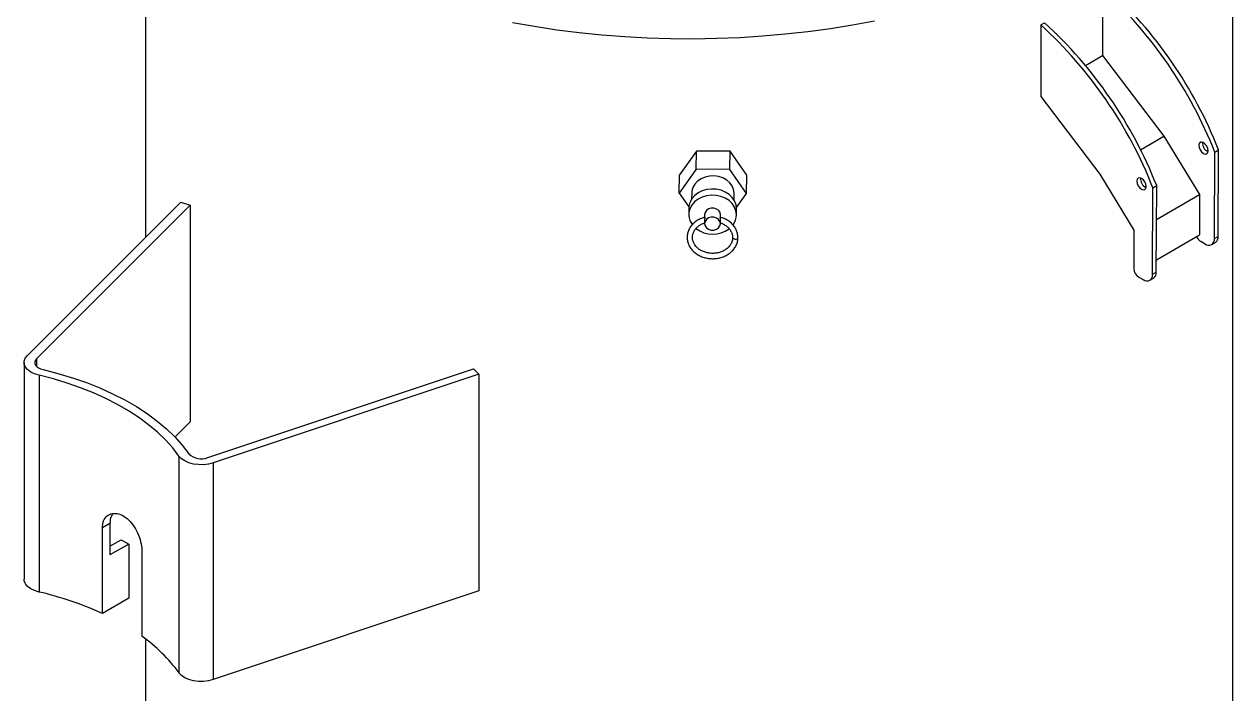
# Model space of a CAD drawing. Header units: millimetres. Extents: x 0 to 6631, y 0 to 4689.
# Drawn here: x 4312 to 4767.7, y 1778 to 2030.3 of the extents above; entities that cross this region are included whole.
import ezdxf

# ---------------------------------------------------------------- set-up
doc = ezdxf.new("R2010")
doc.units = ezdxf.units.MM
doc.header["$LTSCALE"] = 13
doc.layers.add('几何体', color=7, linetype='Continuous')

msp = doc.modelspace()

# ---------------------------------------------------------------- linework, layer by layer
at = {"layer": '几何体'}
for p, q in [((4357.67, 2045.64), (4357.67, 1949.95)), ((4718.59, 2043.53), (4718.59, 2018.56)), ((4767.67, 1694.31), (4767.67, 2045.34)), ((4695.26, 2030.06), (4696.67, 2030.87)), ((4695.26, 2030.06), (4695.26, 2003.15)), ((4712.11, 2014.81), (4718.59, 2018.56)), ((4718.59, 2018.56), (4741.68, 1988.13)), ((4695.26, 2003.15), (4717.48, 1973.86)), ((4732.85, 1983.03), (4741.68, 1988.13)), ((4741.68, 1988.13), (4755.15, 1966.15)), ((4565.4, 1982.54), (4559.05, 1973.59)), ((4565.3, 1975.67), (4565.4, 1982.54)), ((4578.1, 1982.48), (4565.4, 1982.54)), ((4578, 1975.61), (4578.1, 1982.48)), ((4584.45, 1973.47), (4578.1, 1982.48)), ((4760.88, 1982.16), (4762.29, 1982.97)), ((4762.17, 1950.38), (4762.29, 1982.97)), ((4760.75, 1949.57), (4760.88, 1982.16)), ((4565.3, 1975.67), (4558.95, 1966.72)), ((4558.95, 1966.72), (4559.05, 1973.59)), ((4578, 1975.61), (4565.3, 1975.67)), ((4584.35, 1966.6), (4578, 1975.61)), ((4584.35, 1966.6), (4584.45, 1973.47)), ((4717.48, 1973.86), (4730.39, 1952.78)), ((4737.54, 1968.69), (4738.96, 1969.5)), ((4738.83, 1936.91), (4738.96, 1969.5)), ((4558.95, 1966.72), (4562.59, 1961.55)), ((4563.65, 1966.78), (4563.61, 1964.38)), ((4579.61, 1964.13), (4579.65, 1966.54)), ((4580.55, 1961.24), (4584.35, 1966.6)), ((4737.42, 1936.1), (4737.54, 1968.69)), ((4738.91, 1956.77), (4755.15, 1966.15)), ((4755.15, 1966.15), (4755.09, 1950.96)), ((4313.16, 1905.44), (4371.02, 1963.29)), ((4374.48, 1962.14), (4316.62, 1904.29)), ((4371.02, 1963.29), (4374.48, 1962.14)), ((4374.48, 1962.14), (4374.48, 1880.48)), ((4562.56, 1961.02), (4562.53, 1958.72)), ((4580.53, 1958.44), (4580.56, 1960.75)), ((4568.49, 1956.46), (4568.48, 1955.22)), ((4568.53, 1958.62), (4568.51, 1957.46)), ((4574.47, 1955.13), (4574.49, 1956.35)), ((4574.51, 1957.38), (4574.53, 1958.53)), ((4730.39, 1952.78), (4730.34, 1938.31)), ((4738.85, 1941.58), (4755.09, 1950.96)), ((4755.55, 1948.52), (4757.2, 1947.55)), ((4759.72, 1947.3), (4761.13, 1948.11)), ((4760.75, 1949.57), (4762.17, 1950.38)), ((4737.42, 1936.1), (4738.83, 1936.91)), ((4732.21, 1935.05), (4733.87, 1934.08)), ((4736.38, 1933.83), (4737.8, 1934.64)), ((4311.95, 1902.84), (4311.95, 1821.19)), ((4316.62, 1904.29), (4316.62, 1901.4)), ((4381.17, 1867.03), (4481.38, 1900.43)), ((4481.38, 1900.43), (4483.38, 1898.43)), ((4317.56, 1898.03), (4317.56, 1816.38)), ((4483.38, 1898.43), (4383.17, 1865.03)), ((4483.38, 1898.43), (4483.38, 1816.77)), ((4374.48, 1880.48), (4368.77, 1874.78)), ((4370.33, 1867.57), (4370.33, 1785.91)), ((4383.17, 1865.03), (4383.17, 1783.37)), ((4344.3, 1842.17), (4341.45, 1840.53)), ((4344.3, 1842.17), (4344.3, 1830.33)), ((4341.45, 1808.28), (4341.45, 1840.53)), ((4344.3, 1833.6), (4348.54, 1836.05)), ((4351.37, 1834.42), (4344.3, 1830.33)), ((4348.54, 1836.05), (4351.37, 1834.42)), ((4351.37, 1834.42), (4351.37, 1814)), ((4356.3, 1831.96), (4356.3, 1799.71)), ((4351.37, 1814), (4341.45, 1808.28)), ((4483.38, 1816.77), (4383.17, 1783.37)), ((4357.67, 1798.7), (4357.67, 1570.85))]:
    msp.add_line(p, q, dxfattribs=at)
at = {"layer": '几何体', "flags": 128}
for points in [[(4496.03, 2031), (4504.33, 2029.54), (4512.74, 2028.27), (4521.22, 2027.2), (4529.77, 2026.33), (4538.38, 2025.66), (4547.03, 2025.2), (4555.7, 2024.93), (4564.38, 2024.87), (4573.06, 2025.01), (4581.73, 2025.36), (4590.36, 2025.9), (4598.94, 2026.65), (4607.47, 2027.6), (4615.93, 2028.74), (4624.29, 2030.09), (4632.56, 2031.62)], [(4758.34, 1982.64), (4758.21, 1983.5), (4757.83, 1984.38), (4757.26, 1985.16), (4756.58, 1985.7), (4755.91, 1985.94), (4755.33, 1985.84), (4754.95, 1985.4), (4754.81, 1984.7), (4754.94, 1983.84), (4755.32, 1982.95), (4755.89, 1982.18), (4756.57, 1981.63), (4757.25, 1981.39), (4757.82, 1981.5), (4758.21, 1981.94), (4758.34, 1982.64)], [(4579.65, 1966.62), (4579.46, 1968.03), (4578.91, 1969.37), (4578.02, 1970.58), (4576.83, 1971.61), (4575.4, 1972.41), (4573.79, 1972.94), (4572.08, 1973.18), (4570.35, 1973.11), (4568.69, 1972.74), (4567.16, 1972.09), (4565.84, 1971.18), (4564.79, 1970.06), (4564.07, 1968.78), (4563.7, 1967.41), (4563.65, 1966.78)], [(4735.01, 1969.17), (4734.88, 1970.02), (4734.5, 1970.91), (4733.93, 1971.68), (4733.25, 1972.23), (4732.57, 1972.47), (4732, 1972.36), (4731.61, 1971.93), (4731.47, 1971.23), (4731.61, 1970.37), (4731.99, 1969.48), (4732.56, 1968.71), (4733.23, 1968.16), (4733.91, 1967.92), (4734.49, 1968.03), (4734.87, 1968.47), (4735.01, 1969.17)], [(4580.56, 1960.84), (4580.38, 1962.32), (4579.83, 1963.74), (4578.95, 1965.05), (4577.76, 1966.18), (4576.32, 1967.1), (4574.69, 1967.76), (4572.92, 1968.15), (4571.11, 1968.23), (4569.31, 1968.01), (4567.6, 1967.51), (4566.05, 1966.73), (4564.73, 1965.71), (4563.69, 1964.49), (4562.97, 1963.13), (4562.61, 1961.68), (4562.56, 1961.02)], [(4580.53, 1958.53), (4580.34, 1960.01), (4579.8, 1961.44), (4578.91, 1962.74), (4577.73, 1963.87), (4576.29, 1964.79), (4574.65, 1965.45), (4572.89, 1965.84), (4571.07, 1965.92), (4569.27, 1965.7), (4567.56, 1965.2), (4566.02, 1964.42), (4564.7, 1963.4), (4563.66, 1962.19), (4562.94, 1960.82), (4562.57, 1959.37), (4562.57, 1957.88), (4562.94, 1956.42), (4563.66, 1955.05), (4563.81, 1954.83)], [(4574.53, 1958.56), (4574.35, 1959.4), (4573.82, 1960.14), (4573.03, 1960.69), (4572.05, 1960.99), (4571.01, 1960.99), (4570.03, 1960.71), (4569.23, 1960.17), (4568.71, 1959.43), (4568.53, 1958.62)], [(4574.47, 1955.16), (4574.29, 1956), (4573.77, 1956.74), (4572.97, 1957.29), (4572, 1957.59), (4570.95, 1957.59), (4569.97, 1957.31), (4569.18, 1956.77), (4568.66, 1956.03), (4568.47, 1955.19), (4568.66, 1954.36), (4569.18, 1953.62), (4569.97, 1953.07), (4570.95, 1952.77), (4572, 1952.76), (4572.97, 1953.05), (4573.77, 1953.59), (4574.29, 1954.33), (4574.47, 1955.16)], [(4579.07, 1949.92), (4579.14, 1949.71), (4579.36, 1949.53), (4579.68, 1949.4), (4580.06, 1949.35)], [(4580.06, 1949.35), (4580.44, 1949.39), (4580.77, 1949.52), (4580.99, 1949.7), (4581.07, 1949.92), (4581.07, 1949.93)], [(4317.56, 1898.03), (4315.87, 1898.56), (4314.41, 1899.27), (4313.25, 1900.16), (4312.44, 1901.16), (4312.01, 1902.24), (4311.99, 1903.35), (4312.38, 1904.43), (4313.16, 1905.44)], [(4316.62, 1904.29), (4316.19, 1903.73), (4315.98, 1903.12), (4315.99, 1902.51), (4316.22, 1901.91), (4316.67, 1901.35), (4317.32, 1900.86), (4318.13, 1900.46), (4319.07, 1900.17)], [(4370.33, 1867.57), (4367.95, 1870.68), (4365.23, 1873.7), (4362.2, 1876.62), (4358.87, 1879.43), (4355.24, 1882.11), (4351.34, 1884.66), (4347.17, 1887.07), (4342.75, 1889.32), (4338.1, 1891.41), (4333.24, 1893.34), (4328.19, 1895.09), (4322.95, 1896.65), (4317.56, 1898.03)], [(4319.07, 1900.17), (4324.68, 1898.74), (4330.14, 1897.1), (4335.4, 1895.28), (4340.47, 1893.28), (4345.31, 1891.1), (4349.91, 1888.75), (4354.25, 1886.24), (4358.32, 1883.59), (4362.1, 1880.79), (4365.57, 1877.87), (4368.72, 1874.83), (4371.55, 1871.68), (4374.04, 1868.44)], [(4383.17, 1865.03), (4381.42, 1864.58), (4379.54, 1864.35), (4377.62, 1864.37), (4375.75, 1864.61), (4374.01, 1865.08), (4372.48, 1865.75), (4371.24, 1866.59), (4370.33, 1867.57)], [(4317.56, 1816.38), (4315.87, 1816.9), (4314.41, 1817.62), (4313.25, 1818.5), (4312.44, 1819.5), (4312.01, 1820.58), (4311.95, 1821.19)], [(4383.17, 1783.37), (4381.42, 1782.92), (4379.54, 1782.7), (4377.62, 1782.71), (4375.75, 1782.96), (4374.01, 1783.43), (4372.48, 1784.1), (4371.24, 1784.94), (4370.33, 1785.91)]]:
    msp.add_lwpolyline(points, dxfattribs=at)
at = {"layer": '几何体'}
for centre, radius, start, end in [((4607.24, 1921.55), 165.16, 21.528, 47.6078), ((4608.66, 1922.37), 165.16, 21.528, 47.6078), ((4583.91, 1908.08), 165.16, 21.528, 47.6078), ((4585.32, 1908.9), 165.16, 21.528, 47.6078), ((4759.7, 1985.47), 3.47, 173.5766, 246.418), ((4736.37, 1972), 3.47, 173.5766, 246.418), ((4574.15, 1958.59), 6.37, 322.798, 359.4591), ((4571.57, 1961.57), 10.37, 232.3656, 306.7301), ((4757.69, 1951.89), 4, 202.8774, 237.5092), ((4758.59, 1949.23), 2.18, 230.3616, 8.776), ((4759.67, 1950.15), 2.5, 305.5913, 5.3828), ((4734.42, 1938.48), 4.09, 182.4596, 237.2493), ((4736.34, 1936.68), 2.5, 305.5913, 5.3828), ((4735.26, 1935.76), 2.18, 230.3616, 8.776), ((4378.72, 1873.35), 6.78, 226.376, 291.2182), ((4289.56, 1694.49), 125.06, 65.4841, 77.0606), ((4322.13, 1750.91), 59.57, 35.9862, 54.9953)]:
    msp.add_arc(centre, radius, start, end, dxfattribs=at)
for points, knots in [([(4568.54, 1957.58), (4568.34, 1957.53), (4567.6, 1957.33), (4566.38, 1956.8), (4564.97, 1955.92), (4563.79, 1954.82), (4562.86, 1953.56), (4562.23, 1952.18), (4561.92, 1950.73), (4561.92, 1949.26), (4562.24, 1947.82), (4562.87, 1946.46), (4563.77, 1945.21), (4564.93, 1944.12), (4566.31, 1943.22), (4567.86, 1942.55), (4569.53, 1942.11), (4571.27, 1941.93), (4573.03, 1942.03), (4574.73, 1942.38), (4576.33, 1942.99), (4577.77, 1943.84), (4579, 1944.89), (4579.98, 1946.12), (4580.67, 1947.48), (4581.02, 1948.78), (4581.05, 1949.6), (4581.07, 1949.93)], [0, 0, 0, 0, 0.014465, 0.056473, 0.098544, 0.140551, 0.182391, 0.223955, 0.265183, 0.306128, 0.346941, 0.387767, 0.428781, 0.470063, 0.511602, 0.55333, 0.595181, 0.637107, 0.679087, 0.721112, 0.763175, 0.80525, 0.847277, 0.889159, 0.930784, 0.972079, 1, 1, 1, 1]), ([(4579.07, 1949.93), (4579.06, 1949.74), (4579.04, 1949.14), (4578.78, 1948.14), (4578.16, 1947.01), (4577.27, 1946), (4576.13, 1945.16), (4574.81, 1944.52), (4573.35, 1944.11), (4571.82, 1943.94), (4570.27, 1944.02), (4568.78, 1944.35), (4567.4, 1944.91), (4566.2, 1945.67), (4565.21, 1946.61), (4564.48, 1947.67), (4564.03, 1948.82), (4563.88, 1950.02), (4564.04, 1951.23), (4564.51, 1952.4), (4565.27, 1953.48), (4566.3, 1954.4), (4567.37, 1955.07), (4568.12, 1955.33), (4568.41, 1955.43)], [0, 0, 0, 0, 0.023191, 0.071924, 0.120445, 0.168347, 0.215698, 0.262706, 0.309536, 0.356274, 0.402951, 0.44957, 0.496136, 0.542671, 0.589248, 0.636023, 0.683237, 0.731133, 0.779716, 0.828441, 0.876652, 0.924244, 0.971391, 1, 1, 1, 1]), ([(4568.54, 1957.58), (4568.54, 1957.58), (4568.56, 1957.57), (4568.57, 1957.41), (4568.55, 1957.18), (4568.52, 1956.89), (4568.49, 1956.64), (4568.5, 1956.49), (4568.5, 1956.46)], [0, 0, 0, 0, 0.188922, 0.384661, 0.559663, 0.737199, 0.934404, 1, 1, 1, 1]), ([(4581.07, 1949.93), (4581.06, 1950.21), (4581.03, 1950.97), (4580.73, 1952.19), (4580.1, 1953.55), (4579.18, 1954.79), (4578.01, 1955.87), (4576.62, 1956.76), (4575.36, 1957.31), (4574.57, 1957.53), (4574.32, 1957.6)], [0, 0, 0, 0, 0.080219, 0.221365, 0.362714, 0.504734, 0.647689, 0.79152, 0.935999, 1, 1, 1, 1]), ([(4574.49, 1956.35), (4574.49, 1956.39), (4574.5, 1956.54), (4574.47, 1956.83), (4574.44, 1957.17), (4574.43, 1957.41), (4574.45, 1957.55), (4574.47, 1957.56), (4574.48, 1957.56)], [0, 0, 0, 0, 0.0715626, 0.272669, 0.4792924, 0.6691226, 0.8373717, 1, 1, 1, 1]), ([(4574.48, 1955.46), (4574.5, 1955.46), (4575, 1955.31), (4575.9, 1954.86), (4577.06, 1954.07), (4577.98, 1953.1), (4578.65, 1952.01), (4579.01, 1950.94), (4579.05, 1950.24), (4579.07, 1949.93)], [0, 0, 0, 0, 0.007434, 0.17802, 0.348673, 0.519587, 0.69141, 0.865076, 1, 1, 1, 1]), ([(4341.45, 1840.53), (4341.54, 1841.45), (4341.73, 1843.29), (4343.13, 1845.19), (4345.14, 1846.14), (4347.6, 1845.97), (4350.15, 1844.68), (4352.5, 1842.42), (4354.43, 1839.46), (4355.76, 1836.15), (4356.26, 1833.59), (4356.29, 1832.28), (4356.3, 1831.96)], [0, 0, 0, 0, 0.106934, 0.213852, 0.321172, 0.428759, 0.53591, 0.642607, 0.749532, 0.857015, 0.964521, 1, 1, 1, 1]), ([(4345.52, 1845.93), (4345.38, 1845.8), (4344.69, 1845.16), (4344.36, 1843.73), (4344.31, 1842.48), (4344.3, 1842.17)], [0, 0, 0, 0, 0.166452, 0.793785, 1, 1, 1, 1])]:
    msp.add_open_spline(points, degree=3, knots=knots, dxfattribs=at)

doc.saveas('drawing.dxf')
